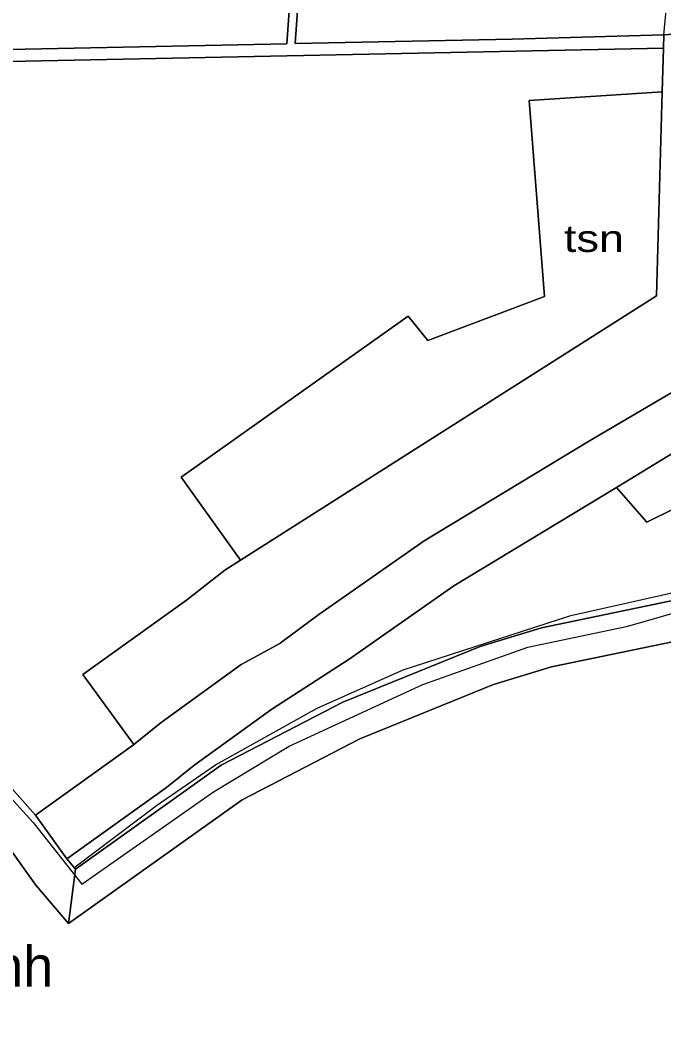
# Model space of a CAD drawing. Header units: metres. Extents: x 506356 to 510922, y 2246675 to 2251661.
# Drawn here: x 507307.5 to 507546.2, y 2248553.2 to 2248929.4 of the extents above; entities that cross this region are included whole.
import ezdxf
from ezdxf.enums import TextEntityAlignment as Align

# ---------------------------------------------------------------- set-up
doc = ezdxf.new("R2010")
doc.units = ezdxf.units.M
doc.header["$LTSCALE"] = 4
for name, color, linetype, lineweight in [('10', 7, 'Continuous', 13), ('11', 7, 'Continuous', 13), ('30', 7, 'Continuous', 13), ('4', 7, 'Continuous', 13), ('5', 7, 'Continuous', 13), ('7', 7, 'Continuous', 13)]:
    doc.layers.add(name, color=color, linetype=linetype, lineweight=lineweight)
doc.layers.add('33', color=7, linetype='Continuous')
doc.layers.add('39', color=7, linetype='Continuous')

msp = doc.modelspace()

# ---------------------------------------------------------------- linework, layer by layer
at = {"layer": '10'}
for p, q in [((507546.13, 2248919.03), (507546.27, 2248923.9)), ((507313.13, 2248634.29), (507324.8, 2248618.05))]:
    msp.add_line(p, q, dxfattribs=at)
for points in [[(507093.86, 2248914.99), (507170.06, 2248915.24), (507272.68, 2248917.87), (507406.37, 2248920.64), (507417.81, 2249081.96), (507414.38, 2249081.87), (507217.44, 2249078.13), (507085.41, 2249075.92)], [(507546.27, 2248923.9), (507489.99, 2248922.37), (507409.47, 2248920.71), (507420.91, 2249082.01), (507429.68, 2249082.2), (507531.46, 2249083.63), (507586.83, 2249083.61)], [(507099.3, 2248910.51), (507170.12, 2248910.74), (507272.78, 2248913.37), (507546.13, 2248919.03)], [(507099.3, 2248910.51), (507099.33, 2248909.85), (507099.21, 2248876.47), (507202.97, 2248758.51), (507313.13, 2248634.29)], [(507683.72, 2248855.47), (507638.47, 2248837.25), (507580.42, 2248809.54), (507518.62, 2248773.21), (507457.4, 2248736.2), (507418.3, 2248708.8), (507403.97, 2248698.12), (507403.74, 2248698)], [(507689.05, 2248838.7), (507689.05, 2248838.76), (507653.84, 2248826.14), (507590.2, 2248793.56), (507528.7, 2248755.93)], [(507528.7, 2248755.93), (507468.32, 2248719.43), (507429.46, 2248692.2), (507400.8, 2248673.72), (507371.91, 2248652.81), (507361.71, 2248644.54), (507324.8, 2248618.05)], [(507685.23, 2248746.46), (507612.37, 2248730.75), (507557.27, 2248715.59), (507500.81, 2248703.88), (507478.08, 2248696.98), (507427.13, 2248676.3), (507382.03, 2248652.87), (507327.98, 2248614.29), (507324.8, 2248618.05)], [(507349.69, 2248660.58), (507359.74, 2248668.69), (507389.51, 2248690.24), (507403.74, 2248698)], [(507313.13, 2248634.29), (507349.57, 2248660.45), (507349.69, 2248660.58)]]:
    msp.add_lwpolyline(points, dxfattribs=at)
at = {"layer": '11'}
msp.add_lwpolyline([(507327.84, 2248615.19), (507358.07, 2248637.87), (507379.91, 2248653), (507417.7, 2248674), (507449.61, 2248688.29), (507511.75, 2248708.46), (507545.34, 2248716.02), (507611.68, 2248731.14), (507682.22, 2248747.11), (507782.14, 2248773.99), (507900.55, 2248804.24), (508240.6, 2248890.79), (508423.67, 2248924.4), (508519.38, 2248925.24), (508613.44, 2248926.08), (508653.74, 2248931.12), (508710.01, 2248950.45), (508898.94, 2249058.85), (508982.91, 2249113.46), (509288.57, 2249306.72), (509495.13, 2249441.16), (509680.71, 2249557.96)], dxfattribs=at)
at = {"layer": '30'}
for points in [[(507085.41, 2249075.92), (507217.44, 2249078.13), (507414.38, 2249081.87), (507417.81, 2249081.96), (507406.37, 2248920.64), (507272.68, 2248917.87), (507170.06, 2248915.24), (507093.86, 2248914.99)], [(507093.86, 2248914.99), (507170.06, 2248915.24), (507272.68, 2248917.87), (507406.37, 2248920.64), (507417.81, 2249081.96), (507414.38, 2249081.87), (507217.44, 2249078.13), (507085.41, 2249075.92)], [(507272.68, 2248917.87), (507406.37, 2248920.64), (507417.81, 2249081.96)], [(507414.38, 2249081.87), (507417.81, 2249081.96), (507406.37, 2248920.64)], [(507546.27, 2248923.9), (507489.99, 2248922.37), (507409.47, 2248920.71), (507420.91, 2249082.01), (507429.68, 2249082.2), (507531.46, 2249083.63), (507586.83, 2249083.61), (507585.36, 2249025.03)], [(507586.83, 2249083.61), (507531.46, 2249083.63), (507429.68, 2249082.2), (507420.91, 2249082.01), (507409.47, 2248920.71), (507489.99, 2248922.37), (507546.27, 2248923.9), (507546.13, 2248919.03)], [(507546.27, 2248923.9), (507489.99, 2248922.37), (507409.47, 2248920.71), (507420.91, 2249082.01), (507429.68, 2249082.2)], [(507420.91, 2249082.01), (507409.47, 2248920.71), (507489.99, 2248922.37)], [(507489.99, 2248922.37), (507546.27, 2248923.9), (507552.2, 2248986.5), (507553.85, 2248998.84), (507555.87, 2249018.69)], [(507389.25, 2248728.91), (507543.48, 2248827.08), (507545.66, 2248902.85), (507546.13, 2248919.03), (507546.27, 2248923.9), (507574.36, 2248925.89), (507644.11, 2248927.12)], [(507678.6, 2248927.49), (507661.36, 2248926.71), (507644.11, 2248927.12), (507574.36, 2248925.89), (507546.27, 2248923.9), (507546.13, 2248919.03), (507545.66, 2248902.85), (507543.48, 2248827.08)], [(507099.3, 2248910.51), (507170.12, 2248910.74), (507272.78, 2248913.37), (507546.13, 2248919.03), (507546.27, 2248923.9)], [(507406.37, 2248920.64), (507272.68, 2248917.87), (507170.06, 2248915.24), (507093.86, 2248914.99)], [(507099.3, 2248910.51), (507170.12, 2248910.74), (507272.78, 2248913.37), (507546.13, 2248919.03), (507545.66, 2248902.85)], [(507546.13, 2248919.03), (507272.78, 2248913.37), (507170.12, 2248910.74), (507099.3, 2248910.51)], [(507458.7, 2248810.49), (507501.99, 2248826.85), (507496.27, 2248899.61), (507545.66, 2248902.85), (507546.13, 2248919.03), (507272.78, 2248913.37), (507170.12, 2248910.74), (507099.3, 2248910.51)], [(507313.13, 2248634.29), (507202.97, 2248758.51), (507099.21, 2248876.47), (507099.33, 2248909.85), (507099.3, 2248910.51)], [(507099.3, 2248910.51), (507099.33, 2248909.85), (507099.21, 2248876.47), (507202.97, 2248758.51), (507313.13, 2248634.29)], [(507545.66, 2248902.85), (507496.27, 2248899.61), (507501.99, 2248826.85), (507458.7, 2248810.49), (507451.35, 2248819.49), (507367.21, 2248759.8), (507389.25, 2248728.91)], [(507389.25, 2248728.91), (507367.21, 2248759.8), (507451.35, 2248819.49), (507458.7, 2248810.49), (507501.99, 2248826.85), (507496.27, 2248899.61), (507545.66, 2248902.85)], [(507545.66, 2248902.85), (507543.48, 2248827.08), (507389.25, 2248728.91)], [(507389.25, 2248728.91), (507543.48, 2248827.08), (507545.66, 2248902.85), (507496.27, 2248899.61), (507501.99, 2248826.85)], [(507403.74, 2248698), (507403.97, 2248698.12), (507418.3, 2248708.8), (507457.4, 2248736.2), (507518.62, 2248773.21), (507580.42, 2248809.54), (507638.47, 2248837.25), (507683.72, 2248855.47), (507691.31, 2248857.08)], [(507683.72, 2248855.47), (507638.47, 2248837.25), (507580.42, 2248809.54), (507518.62, 2248773.21), (507457.4, 2248736.2), (507418.3, 2248708.8), (507403.97, 2248698.12), (507403.74, 2248698)], [(507683.72, 2248855.47), (507638.47, 2248837.25), (507580.42, 2248809.54), (507518.62, 2248773.21), (507457.4, 2248736.2), (507418.3, 2248708.8), (507403.97, 2248698.12), (507403.74, 2248698)], [(507403.74, 2248698), (507403.97, 2248698.12), (507418.3, 2248708.8), (507457.4, 2248736.2), (507518.62, 2248773.21), (507580.42, 2248809.54), (507638.47, 2248837.25), (507683.72, 2248855.47)], [(507689.05, 2248838.7), (507689.05, 2248838.76), (507653.84, 2248826.14), (507590.2, 2248793.56), (507528.7, 2248755.93)], [(507528.7, 2248755.93), (507590.2, 2248793.56), (507653.84, 2248826.14), (507689.05, 2248838.76), (507689.05, 2248838.7), (507689.05, 2248819.06)], [(507689.05, 2248838.76), (507653.84, 2248826.14), (507590.2, 2248793.56), (507528.7, 2248755.93)], [(507528.7, 2248755.93), (507590.2, 2248793.56), (507653.84, 2248826.14), (507689.03, 2248838.75)], [(507543.48, 2248827.08), (507389.25, 2248728.91), (507383.45, 2248725.22)], [(507501.99, 2248826.85), (507458.7, 2248810.49), (507451.35, 2248819.49)], [(507367.21, 2248759.8), (507451.35, 2248819.49), (507458.7, 2248810.49)], [(507451.35, 2248819.49), (507367.21, 2248759.8), (507389.25, 2248728.91)], [(507528.7, 2248755.93), (507539.89, 2248743.03), (507610.48, 2248777.95), (507611.19, 2248778.23), (507641.26, 2248793.15), (507641.9, 2248793.5)], [(507641.9, 2248793.5), (507641.26, 2248793.15), (507611.19, 2248778.23), (507610.48, 2248777.95), (507539.89, 2248743.03), (507528.7, 2248755.93)], [(507641.26, 2248793.15), (507611.19, 2248778.23), (507610.48, 2248777.95), (507539.89, 2248743.03), (507528.7, 2248755.93)], [(507528.7, 2248755.93), (507539.89, 2248743.03), (507610.48, 2248777.95)], [(507330.7, 2248686.48), (507369.2, 2248714.07), (507383.45, 2248725.22), (507389.25, 2248728.91), (507367.21, 2248759.8)], [(507528.7, 2248755.93), (507468.32, 2248719.43), (507429.46, 2248692.2), (507400.8, 2248673.72), (507371.91, 2248652.81), (507361.71, 2248644.54), (507324.8, 2248618.05), (507313.13, 2248634.29)], [(507324.8, 2248618.05), (507361.71, 2248644.54), (507371.91, 2248652.81), (507400.8, 2248673.72), (507429.46, 2248692.2), (507468.32, 2248719.43), (507528.7, 2248755.93)], [(507324.8, 2248618.05), (507361.71, 2248644.54), (507371.91, 2248652.81), (507400.8, 2248673.72), (507429.46, 2248692.2), (507468.32, 2248719.43), (507528.7, 2248755.93)], [(507528.7, 2248755.93), (507468.32, 2248719.43), (507429.46, 2248692.2), (507400.8, 2248673.72)], [(507685.23, 2248746.46), (507612.37, 2248730.75), (507557.27, 2248715.59), (507500.81, 2248703.88), (507478.08, 2248696.98), (507427.13, 2248676.3), (507382.03, 2248652.87), (507327.98, 2248614.29), (507324.8, 2248618.05)], [(507324.8, 2248618.05), (507327.98, 2248614.29), (507382.03, 2248652.87), (507427.13, 2248676.3), (507478.08, 2248696.98), (507500.81, 2248703.88), (507557.27, 2248715.59), (507612.37, 2248730.75)], [(507383.45, 2248725.22), (507369.2, 2248714.07), (507330.7, 2248686.48), (507349.69, 2248660.58)], [(507403.74, 2248698), (507389.51, 2248690.24), (507359.74, 2248668.69), (507349.57, 2248660.45), (507313.13, 2248634.29)], [(507313.13, 2248634.29), (507349.57, 2248660.45), (507359.74, 2248668.69), (507389.51, 2248690.24), (507403.74, 2248698)], [(507403.74, 2248698), (507389.51, 2248690.24), (507359.74, 2248668.69), (507349.69, 2248660.58)], [(507349.69, 2248660.58), (507359.74, 2248668.69), (507389.51, 2248690.24), (507403.74, 2248698)], [(507313.13, 2248634.29), (507349.57, 2248660.45), (507349.69, 2248660.58), (507330.7, 2248686.48)], [(507400.8, 2248673.72), (507371.91, 2248652.81), (507361.71, 2248644.54), (507324.8, 2248618.05)], [(507349.69, 2248660.58), (507349.57, 2248660.45), (507313.13, 2248634.29), (507324.8, 2248618.05)]]:
    msp.add_lwpolyline(points, dxfattribs=at)
at = {"layer": '4'}
msp.add_lwpolyline([(507301.24, 2248643.77), (507312.27, 2248631.54), (507330.38, 2248608.68), (507379.23, 2248642.99), (507407.2, 2248659.94), (507456.84, 2248682.82), (507495.84, 2248696.62), (507532.87, 2248704.51), (507574.24, 2248716.34), (507611.27, 2248725), (507665.64, 2248737.61), (507683.37, 2248742.74), (507684.15, 2248732.49), (507681, 2248685.96), (507674.7, 2248623.65), (507671.94, 2248591.32), (507669.57, 2248575.55), (507668.39, 2248557.02), (507669.97, 2248537.7)], dxfattribs=at)
at = {"layer": '5'}
for p, q in [((507545.66, 2248902.85), (507546.13, 2248919.03)), ((507383.45, 2248725.22), (507389.25, 2248728.91))]:
    msp.add_line(p, q, dxfattribs=at)
for points in [[(507545.66, 2248902.85), (507496.27, 2248899.61), (507501.99, 2248826.85), (507458.7, 2248810.49), (507451.35, 2248819.49), (507367.21, 2248759.8), (507389.25, 2248728.91)], [(507389.25, 2248728.91), (507543.48, 2248827.08), (507545.66, 2248902.85)], [(507528.7, 2248755.93), (507539.89, 2248743.03), (507610.48, 2248777.95), (507611.19, 2248778.23), (507641.26, 2248793.15), (507641.9, 2248793.5)], [(507349.69, 2248660.58), (507330.7, 2248686.48), (507369.2, 2248714.07), (507383.45, 2248725.22)]]:
    msp.add_lwpolyline(points, dxfattribs=at)
at = {"layer": '7'}
msp.add_line((507327.98, 2248614.29), (507325.45, 2248594.05), dxfattribs=at)
for points in [[(507313.13, 2248634.29), (507202.97, 2248758.51), (507099.21, 2248876.47), (507099.33, 2248909.85), (507099.3, 2248910.51)], [(507191.73, 2248748.58), (507301.91, 2248624.34), (507313.35, 2248608.36), (507325.45, 2248594.05), (507327.98, 2248614.29), (507324.8, 2248618.05), (507313.13, 2248634.29), (507202.97, 2248758.51), (507099.21, 2248876.47)], [(507191.73, 2248748.58), (507301.91, 2248624.34), (507313.35, 2248608.36), (507325.45, 2248594.05), (507327.98, 2248614.29), (507324.8, 2248618.05), (507313.13, 2248634.29)], [(507685.23, 2248746.46), (507612.37, 2248730.75), (507557.27, 2248715.59), (507500.81, 2248703.88), (507478.08, 2248696.98), (507427.13, 2248676.3), (507382.03, 2248652.87), (507327.98, 2248614.29), (507325.45, 2248594.05)], [(507685.23, 2248746.46), (507612.37, 2248730.75), (507557.27, 2248715.59), (507500.81, 2248703.88), (507478.08, 2248696.98), (507427.13, 2248676.3), (507382.03, 2248652.87), (507327.98, 2248614.29), (507325.45, 2248594.05), (507389.88, 2248640.05)], [(507670.99, 2248728.05), (507615.94, 2248716.18), (507560.79, 2248701), (507504.52, 2248689.33), (507483.09, 2248682.82), (507433.42, 2248662.67), (507389.88, 2248640.05), (507325.45, 2248594.05), (507313.35, 2248608.36), (507301.91, 2248624.34)], [(507325.45, 2248594.05), (507389.88, 2248640.05), (507433.42, 2248662.67), (507483.09, 2248682.82), (507504.52, 2248689.33), (507560.79, 2248701), (507615.94, 2248716.18)], [(507389.88, 2248640.05), (507433.42, 2248662.67), (507483.09, 2248682.82), (507504.52, 2248689.33), (507560.79, 2248701)]]:
    msp.add_lwpolyline(points, dxfattribs=at)

# ---------------------------------------------------------------- texts
at = {"layer": '33', "width": 1.25}
msp.add_text('tsn', height=10, dxfattribs=at).set_placement((507520.34, 2248843.37), align=Align.CENTER)
at = {"layer": '39'}
msp.add_text('Đi Ninh Bình', height=15, dxfattribs=at).set_placement((507263.47, 2248570.71), align=Align.CENTER)

doc.saveas('drawing.dxf')
